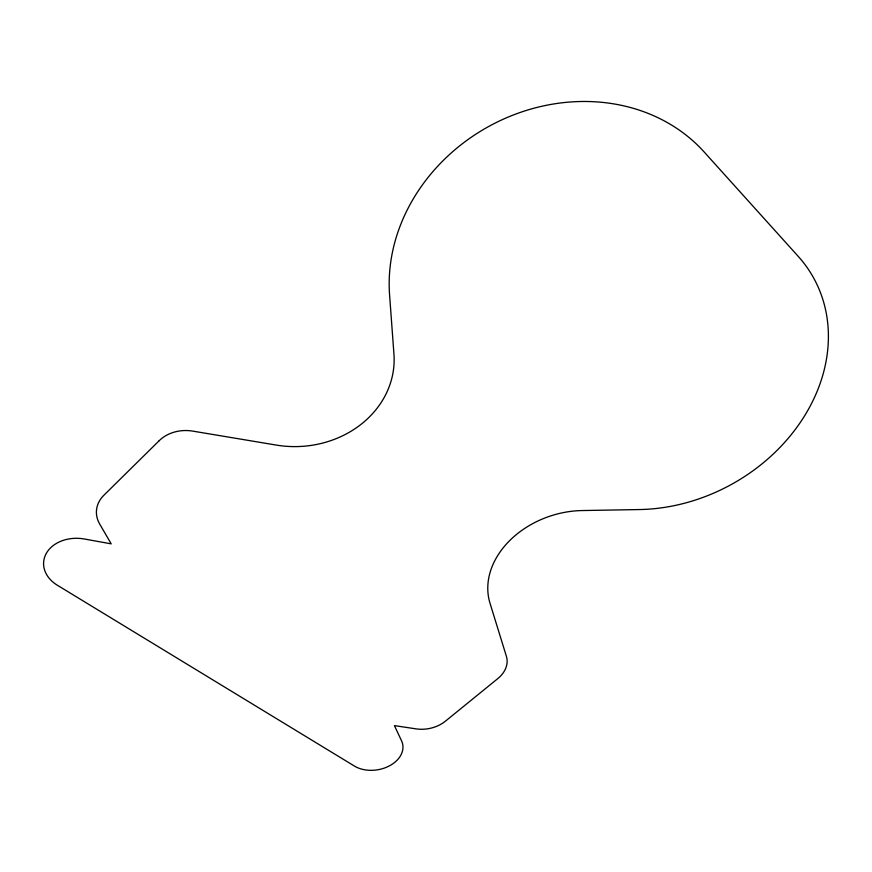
<?xml version="1.0" encoding="UTF-8"?>
<svg xmlns="http://www.w3.org/2000/svg" width="872" height="872" viewBox="0 0 872 872"><rect width="100%" height="100%" fill="white"/><g stroke="black" fill="none" stroke-linecap="round" stroke-linejoin="round"><path stroke-width="1.31" d="M159.216 440.676L103.844 495.296A34.727 27.61 3.8 0 0 99.691 524.039L111.213 543.856L84.388 539.005A34.379 26.4 4.6 0 0 46.499 553.033A34.379 26.4 4.6 0 0 57.345 585.232L354.392 766.052A28.94 20.645 -9.3 0 0 389.566 765.79A28.94 20.645 -9.3 0 0 401.556 740.819L394.427 725.613L416.162 728.883A29.332 21.364 -11.2 0 0 445.428 721.166L497.781 678.612A29.757 22.105 -13.4 0 0 506.414 656.376L490.01 603.239A84.66 64.866 -18.3 0 1 582.082 510.556L639.459 509.553A171.49 140.893 -28.9 0 0 803.984 416.805A171.49 140.893 -28.9 0 0 798.185 256.324L704.162 151.99A180.624 158.573 -29.4 0 0 502.817 119.41A180.624 158.573 -29.4 0 0 389.577 294.812L393.948 354.206A98.274 85.87 -2.5 0 1 276.37 445.091L192.701 431.106A35.098 28.896 2.6 0 0 159.216 440.676"/></g></svg>
